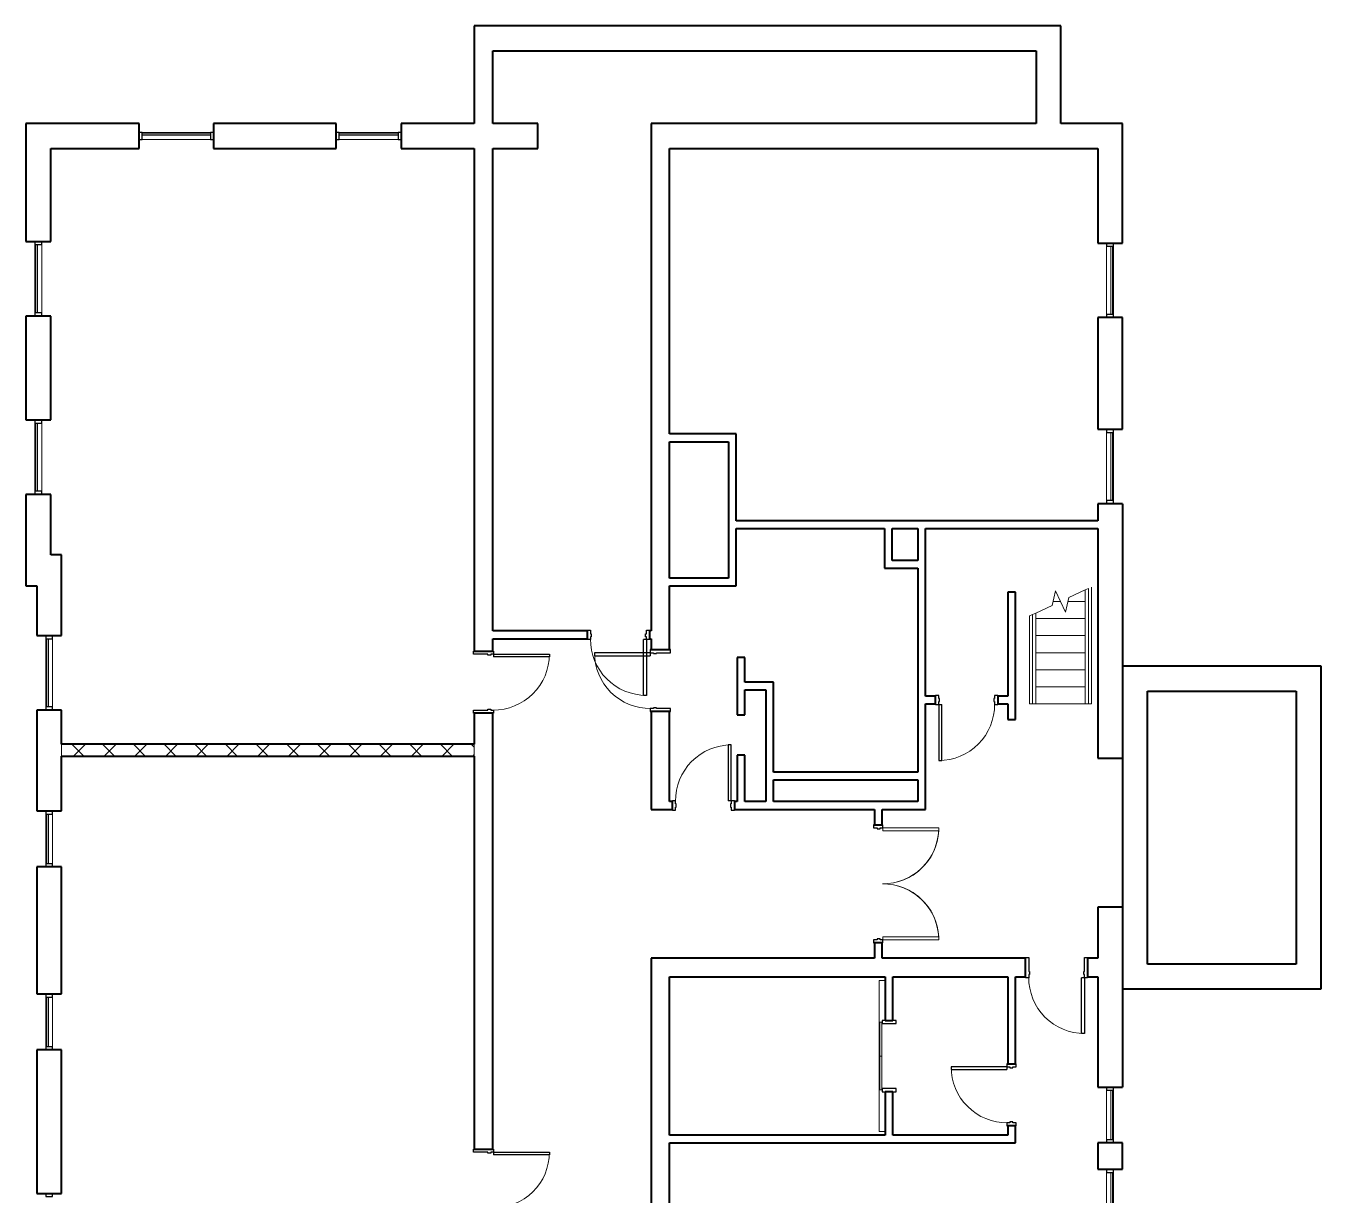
# Model space of a CAD drawing. Header units: inches. Extents: x -1034 to -199, y -1037 to 715.
# Drawn here: x -1034 to -199, y -39 to 715 of the extents above; entities that cross this region are included whole.
import ezdxf

# ---------------------------------------------------------------- set-up
doc = ezdxf.new("R2010")
doc.units = ezdxf.units.IN
doc.header["$MEASUREMENT"] = 0
for name, color, linetype, lineweight in [('A-DOOR', 31, 'Continuous', 15), ('A-DOOR-FRAM', 31, 'Continuous', 25), ('A-FLOR-HRAL', 11, 'Continuous', 9), ('A-GLAZ-CURT', 52, 'Continuous', 9), ('A-GLAZ-CWMG', 51, 'Continuous', 9), ('A-WALL', 113, 'Continuous', 15), ('A-WALL-PATT', 111, 'Continuous', 40), ('I-WALL', 2, 'Continuous', 15), ('S-STRS', 31, 'Continuous', 9), ('S-STRS-MBND', 31, 'Continuous', 9)]:
    doc.layers.add(name, color=color, linetype=linetype, lineweight=lineweight)

# ---------------------------------------------------------------- blocks, each defined once
blk = doc.blocks.new('Door-Single_CE_ - HM Door-2_ HM Frame-5274764-BASEMENT Map Export')
at = {"layer": 'A-DOOR'}
for p, q in [((16.25, -42.5), (16.25, -6.5)), ((16.25, -6.5), (18, -6.5)), ((18, -6.5), (18, -42.5)), ((18, -42.5), (16.25, -42.5))]:
    blk.add_line(p, q, dxfattribs=at)
at = {"layer": 'A-DOOR', "lineweight": 25}
for p, q in [((16.25, -42.5), (16.25, -6.5)), ((18, -6.5), (16.25, -6.5)), ((18, -6.5), (18, -42.5)), ((18, -42.5), (16.25, -42.5))]:
    blk.add_line(p, q, dxfattribs=at)
at = {"layer": 'A-DOOR', "lineweight": 9}
blk.add_arc((18, -6.5), 36, 179.5, 270, dxfattribs=at)
blk.add_arc((18, -6.5), 36, 179.5, 270, dxfattribs=at)
blk.add_arc((18, -6.5), 36, 179.5, 270, dxfattribs=at)
blk.add_arc((18, -6.5), 36, 179.5, 270, dxfattribs=at)
at = {"layer": 'A-DOOR-FRAM'}
for p, q in [((-20, 6.5), (-18, 6.5)), ((-20, -6.5), (-20, 6.5)), ((-18, 6.5), (-18, -2.75)), ((18, 6.5), (20, 6.5)), ((18, -2.75), (18, 6.5)), ((20, 6.5), (20, -6.5)), ((-18, -6.5), (-20, -6.5)), ((-18, -2.75), (-17.5, -2.75)), ((-18, -4.75), (-18, -6.5)), ((-17.5, -4.75), (-18, -4.75)), ((-17.5, -2.75), (-17.5, -4.75)), ((17.5, -2.75), (18, -2.75)), ((17.5, -4.75), (17.5, -2.75)), ((18, -4.75), (17.5, -4.75)), ((18, -6.5), (18, -4.75)), ((20, -6.5), (18, -6.5))]:
    blk.add_line(p, q, dxfattribs=at)
blk = doc.blocks.new('Door-Single_CE_ - WD Door-2_ WD Frame-5275006-BASEMENT Map Export')
at = {"layer": 'A-DOOR'}
for p, q in [((18, 42.5), (16, 42.5)), ((16, 42.5), (16, 6.5)), ((18, 6.5), (18, 42.5)), ((16, 6.5), (18, 6.5))]:
    blk.add_line(p, q, dxfattribs=at)
at = {"layer": 'A-DOOR', "lineweight": 25}
for p, q in [((18, 42.5), (16, 42.5)), ((16, 42.5), (16, 6.5)), ((18, 6.5), (18, 42.5)), ((18, 6.5), (16, 6.5))]:
    blk.add_line(p, q, dxfattribs=at)
at = {"layer": 'A-DOOR', "lineweight": 9}
blk.add_arc((18, 6.5), 36, 90, 180.5, dxfattribs=at)
blk.add_arc((18, 6.5), 36, 90, 180.5, dxfattribs=at)
blk.add_arc((18, 6.5), 36, 90, 180.5, dxfattribs=at)
blk.add_arc((18, 6.5), 36, 90, 180.5, dxfattribs=at)
at = {"layer": 'A-DOOR-FRAM'}
for p, q in [((-18, 6.5), (-20, 6.5)), ((-20, 6.5), (-20, -6.5)), ((-18, 4.5), (-18, 6.5)), ((-17.5, 4.5), (-18, 4.5)), ((-18, -6.5), (-18, 2.5)), ((-18, 2.5), (-17.5, 2.5)), ((-17.5, 2.5), (-17.5, 4.5)), ((18, 4.5), (17.5, 4.5)), ((17.5, 4.5), (17.5, 2.5)), ((17.5, 2.5), (18, 2.5)), ((20, 6.5), (18, 6.5)), ((18, 6.5), (18, 4.5)), ((18, 2.5), (18, -6.5)), ((20, -6.5), (20, 6.5)), ((-20, -6.5), (-18, -6.5)), ((18, -6.5), (20, -6.5))]:
    blk.add_line(p, q, dxfattribs=at)
blk = doc.blocks.new('Door-Double-Lite_CE_ - HM Door-2_ HM Frame-LG Lite-5134619-BASEMENT Map Export')
at = {"layer": 'A-DOOR'}
for p, q in [((-36, 39), (-36, 3)), ((-34.25, 39), (-36, 39)), ((-34.25, 3), (-34.25, 39)), ((36, 39), (34.25, 39)), ((34.25, 39), (34.25, 3)), ((36, 3), (36, 39)), ((-36, 3), (-34.25, 3)), ((34.25, 3), (36, 3))]:
    blk.add_line(p, q, dxfattribs=at)
at = {"layer": 'A-DOOR', "lineweight": 9}
for p, q in [((-36, 2.66), (-36, 39)), ((36, 2.66), (36, 39))]:
    blk.add_line(p, q, dxfattribs=at)
for centre, start, end in [((-36, 3), 359.5, 90), ((-36, 3), 359.5, 87.20317), ((36, 3), 90, 180.5), ((36, 3), 92.79683, 180.5)]:
    blk.add_arc(centre, 36, start, end, dxfattribs=at)
at = {"layer": 'A-DOOR-FRAM'}
for p, q in [((-36, 3), (-38, 3)), ((-38, 3), (-38, -3)), ((-36, 1.25), (-36, 3)), ((-35.5, 1.25), (-36, 1.25)), ((-35.5, -0.75), (-35.5, 1.25)), ((36, 1.25), (35.5, 1.25)), ((35.5, 1.25), (35.5, -0.75)), ((38, 3), (36, 3)), ((36, 3), (36, 1.25)), ((38, -3), (38, 3)), ((-38, -3), (-36, -3)), ((-36, -3), (-36, -0.75)), ((-36, -0.75), (-35.5, -0.75)), ((35.5, -0.75), (36, -0.75)), ((36, -0.75), (36, -3)), ((36, -3), (38, -3))]:
    blk.add_line(p, q, dxfattribs=at)
blk = doc.blocks.new('Door-Single_CE_ - HM Door-2_ HM Frame-5274746-BASEMENT Map Export')
at = {"layer": 'A-DOOR'}
for p, q in [((16.25, -39), (16.25, -3)), ((16.25, -3), (18, -3)), ((18, -3), (18, -39)), ((18, -39), (16.25, -39))]:
    blk.add_line(p, q, dxfattribs=at)
at = {"layer": 'A-DOOR', "lineweight": 25}
for p, q in [((16.25, -39), (16.25, -3)), ((18, -3), (16.25, -3)), ((18, -3), (18, -39)), ((18, -39), (16.25, -39))]:
    blk.add_line(p, q, dxfattribs=at)
at = {"layer": 'A-DOOR', "lineweight": 9}
blk.add_arc((18, -3), 36, 179.5, 270, dxfattribs=at)
blk.add_arc((18, -3), 36, 179.5, 270, dxfattribs=at)
blk.add_arc((18, -3), 36, 179.5, 270, dxfattribs=at)
blk.add_arc((18, -3), 36, 179.5, 270, dxfattribs=at)
at = {"layer": 'A-DOOR-FRAM'}
for p, q in [((-20, 3), (-18, 3)), ((-20, -3), (-20, 3)), ((-18, 3), (-18, 0.75)), ((-18, 0.75), (-17.5, 0.75)), ((-17.5, 0.75), (-17.5, -1.25)), ((17.5, 0.75), (18, 0.75)), ((17.5, -1.25), (17.5, 0.75)), ((18, 3), (20, 3)), ((18, 0.75), (18, 3)), ((20, 3), (20, -3)), ((-18, -3), (-20, -3)), ((-18, -1.25), (-18, -3)), ((-17.5, -1.25), (-18, -1.25)), ((18, -1.25), (17.5, -1.25)), ((18, -3), (18, -1.25)), ((20, -3), (18, -3))]:
    blk.add_line(p, q, dxfattribs=at)
blk = doc.blocks.new('Railing - Railing-5206645-BASEMENT Map Export')
at = {"layer": 'A-FLOR-HRAL'}
for p, q in [((-348.85, 352.21), (-350.85, 351.28)), ((-350.85, 277.82), (-350.85, 351.28)), ((-348.85, 277.82), (-348.85, 352.21)), ((-348.85, 277.82), (-350.85, 277.82))]:
    blk.add_line(p, q, dxfattribs=at)
blk = doc.blocks.new('Railing - Railing-5206649-BASEMENT Map Export')
at = {"layer": 'A-FLOR-HRAL'}
for p, q in [((-382.85, 336.36), (-384.85, 335.43)), ((-384.85, 277.82), (-384.85, 335.43)), ((-382.85, 277.82), (-382.85, 336.36)), ((-382.85, 277.82), (-384.85, 277.82))]:
    blk.add_line(p, q, dxfattribs=at)
blk = doc.blocks.new('System Panel - zGlazed-5189001-BASEMENT Map Export')
at = {"layer": 'A-GLAZ-CURT', "lineweight": 15}
for p, q in [((22, 1.5), (-22, 1.5)), ((-22, 1.5), (-22, 0.5)), ((-22, 0.5), (22, 0.5)), ((22, 0.5), (22, 1.5))]:
    blk.add_line(p, q, dxfattribs=at)
blk = doc.blocks.new('Rectangular Mullion - 4 1_2_ x 2_ Rectangular_CE_-5186055-BASEMENT Map Export')
at = {"layer": 'A-GLAZ-CWMG'}
for p, q in [((-1028.1, -930.18), (-1028.1, -974.18)), ((-1023.6, -930.18), (-1023.6, -974.18))]:
    blk.add_line(p, q, dxfattribs=at)
blk = doc.blocks.new('Rectangular Mullion - 4 1_2_ x 2_ Rectangular_CE_-5158009-BASEMENT Map Export')
at = {"layer": 'A-GLAZ-CWMG', "lineweight": 25}
for p, q in [((-2, 2.25), (0, 2.25)), ((-2, -2.25), (-2, 2.25)), ((0, 2.25), (0, -2.25)), ((0, -2.25), (-2, -2.25))]:
    blk.add_line(p, q, dxfattribs=at)
blk = doc.blocks.new('Rectangular Mullion - 4 1_2_ x 2_ Rectangular_CE_-5158010-BASEMENT Map Export')
at = {"layer": 'A-GLAZ-CWMG', "lineweight": 25}
for p, q in [((0, 2.25), (-2, 2.25)), ((-2, 2.25), (-2, -2.25)), ((0, -2.25), (0, 2.25)), ((-2, -2.25), (0, -2.25))]:
    blk.add_line(p, q, dxfattribs=at)
blk = doc.blocks.new('System Panel - zGlazed-5208666-BASEMENT Map Export')
at = {"layer": 'A-GLAZ-CURT', "lineweight": 15}
for p, q in [((16, 1.5), (-16, 1.5)), ((-16, 1.5), (-16, 0.5)), ((-16, 0.5), (16, 0.5)), ((16, 0.5), (16, 1.5))]:
    blk.add_line(p, q, dxfattribs=at)
blk = doc.blocks.new('Rectangular Mullion - 4 1_2_ x 2_ Rectangular_CE_-5208665-BASEMENT Map Export')
at = {"layer": 'A-GLAZ-CWMG'}
for p, q in [((-1021.1, -674.18), (-1021.1, -706.18)), ((-1016.6, -674.18), (-1016.6, -706.18))]:
    blk.add_line(p, q, dxfattribs=at)
blk = doc.blocks.new('System Panel - zGlazed-5195079-BASEMENT Map Export')
at = {"layer": 'A-GLAZ-CURT', "lineweight": 15}
for p, q in [((19, 1.5), (-19, 1.5)), ((-19, 1.5), (-19, 0.5)), ((-19, 0.5), (19, 0.5)), ((19, 0.5), (19, 1.5))]:
    blk.add_line(p, q, dxfattribs=at)
blk = doc.blocks.new('Rectangular Mullion - 4 1_2_ x 2_ Rectangular_CE_-5195078-BASEMENT Map Export')
at = {"layer": 'A-GLAZ-CWMG'}
for p, q in [((-793.85, 646.07), (-831.85, 646.07)), ((-793.85, 641.57), (-831.85, 641.57))]:
    blk.add_line(p, q, dxfattribs=at)
blk = doc.blocks.new('Door-Single_CE_ - WD Door-2_ HM Frame-5274777-BASEMENT Map Export')
at = {"layer": 'A-DOOR'}
for p, q in [((18, 39), (16, 39)), ((16, 39), (16, 3)), ((18, 3), (18, 39)), ((16, 3), (18, 3))]:
    blk.add_line(p, q, dxfattribs=at)
at = {"layer": 'A-DOOR', "lineweight": 25}
for p, q in [((18, 39), (16, 39)), ((16, 39), (16, 3)), ((18, 3), (18, 39)), ((18, 3), (16, 3))]:
    blk.add_line(p, q, dxfattribs=at)
at = {"layer": 'A-DOOR', "lineweight": 9}
blk.add_arc((18, 3), 36, 90, 180.5, dxfattribs=at)
blk.add_arc((18, 3), 36, 90, 180.5, dxfattribs=at)
blk.add_arc((18, 3), 36, 90, 180.5, dxfattribs=at)
blk.add_arc((18, 3), 36, 90, 180.5, dxfattribs=at)
at = {"layer": 'A-DOOR-FRAM'}
for p, q in [((-18, 3), (-20, 3)), ((-20, 3), (-20, -3)), ((-18, 1), (-18, 3)), ((-17.5, 1), (-18, 1)), ((-17.5, -1), (-17.5, 1)), ((18, 1), (17.5, 1)), ((17.5, 1), (17.5, -1)), ((20, 3), (18, 3)), ((18, 3), (18, 1)), ((20, -3), (20, 3)), ((-20, -3), (-18, -3)), ((-18, -3), (-18, -1)), ((-18, -1), (-17.5, -1)), ((17.5, -1), (18, -1)), ((18, -1), (18, -3)), ((18, -3), (20, -3))]:
    blk.add_line(p, q, dxfattribs=at)
blk = doc.blocks.new('Door-Single_CE_ - WD Door-2_ HM Frame-5274773-BASEMENT Map Export')
at = {"layer": 'A-DOOR'}
for p, q in [((16, -42.5), (16, -6.5)), ((16, -6.5), (18, -6.5)), ((18, -6.5), (18, -42.5)), ((18, -42.5), (16, -42.5))]:
    blk.add_line(p, q, dxfattribs=at)
at = {"layer": 'A-DOOR', "lineweight": 25}
for p, q in [((16, -42.5), (16, -6.5)), ((18, -6.5), (16, -6.5)), ((18, -6.5), (18, -42.5)), ((18, -42.5), (16, -42.5))]:
    blk.add_line(p, q, dxfattribs=at)
at = {"layer": 'A-DOOR', "lineweight": 9}
blk.add_arc((18, -6.5), 36, 179.5, 270, dxfattribs=at)
blk.add_arc((18, -6.5), 36, 179.5, 270, dxfattribs=at)
blk.add_arc((18, -6.5), 36, 179.5, 270, dxfattribs=at)
blk.add_arc((18, -6.5), 36, 179.5, 270, dxfattribs=at)
at = {"layer": 'A-DOOR-FRAM'}
for p, q in [((-20, 6.5), (-18, 6.5)), ((-20, -6.5), (-20, 6.5)), ((-18, 6.5), (-18, -2.5)), ((18, 6.5), (20, 6.5)), ((18, -2.5), (18, 6.5)), ((20, 6.5), (20, -6.5)), ((-18, -6.5), (-20, -6.5)), ((-18, -2.5), (-17.5, -2.5)), ((-18, -4.5), (-18, -6.5)), ((-17.5, -4.5), (-18, -4.5)), ((-17.5, -2.5), (-17.5, -4.5)), ((17.5, -2.5), (18, -2.5)), ((17.5, -4.5), (17.5, -2.5)), ((18, -4.5), (17.5, -4.5)), ((18, -6.5), (18, -4.5)), ((20, -6.5), (18, -6.5))]:
    blk.add_line(p, q, dxfattribs=at)
blk = doc.blocks.new('Door-Single_CE_ - HM Door-2_ HM Frame-5274701-BASEMENT Map Export')
at = {"layer": 'A-DOOR'}
for p, q in [((18, 39), (16.25, 39)), ((16.25, 39), (16.25, 3)), ((18, 3), (18, 39)), ((16.25, 3), (18, 3))]:
    blk.add_line(p, q, dxfattribs=at)
at = {"layer": 'A-DOOR', "lineweight": 25}
for p, q in [((18, 39), (16.25, 39)), ((16.25, 39), (16.25, 3)), ((18, 3), (18, 39)), ((18, 3), (16.25, 3))]:
    blk.add_line(p, q, dxfattribs=at)
at = {"layer": 'A-DOOR', "lineweight": 9}
blk.add_arc((18, 3), 36, 90, 180.5, dxfattribs=at)
blk.add_arc((18, 3), 36, 90, 180.5, dxfattribs=at)
blk.add_arc((18, 3), 36, 90, 180.5, dxfattribs=at)
blk.add_arc((18, 3), 36, 90, 180.5, dxfattribs=at)
at = {"layer": 'A-DOOR-FRAM'}
for p, q in [((-18, 3), (-20, 3)), ((-20, 3), (-20, -3)), ((-18, 1.25), (-18, 3)), ((-17.5, 1.25), (-18, 1.25)), ((-17.5, -0.75), (-17.5, 1.25)), ((18, 1.25), (17.5, 1.25)), ((17.5, 1.25), (17.5, -0.75)), ((20, 3), (18, 3)), ((18, 3), (18, 1.25)), ((20, -3), (20, 3)), ((-20, -3), (-18, -3)), ((-18, -3), (-18, -0.75)), ((-18, -0.75), (-17.5, -0.75)), ((17.5, -0.75), (18, -0.75)), ((18, -0.75), (18, -3)), ((18, -3), (20, -3))]:
    blk.add_line(p, q, dxfattribs=at)
blk = doc.blocks.new('Elev Dr Ctr Open 1 Speed - 3_-6_ x 7_-0_-5211683-BASEMENT Map Export')
at = {"layer": 'A-DOOR'}
for p, q in [((-21.75, -4.75), (-21.75, -6)), ((0, -4.75), (-21.75, -4.75)), ((-21.75, -6), (0, -6)), ((0, -6), (0, -4.75)), ((21.75, -4.75), (0, -4.75)), ((0, -6), (21.75, -6)), ((21.75, -6), (21.75, -4.75))]:
    blk.add_line(p, q, dxfattribs=at)
at = {"layer": 'A-DOOR-FRAM'}
for p, q in [((-23, 4.5), (-23, -4.5)), ((-21, 4.5), (-23, 4.5)), ((-21, -4.5), (-21, 4.5)), ((21, 4.5), (21, -4.5)), ((23, 4.5), (21, 4.5)), ((23, -4.5), (23, 4.5)), ((-23, -4.5), (-21, -4.5)), ((21, -4.5), (23, -4.5))]:
    blk.add_line(p, q, dxfattribs=at)
at = {"layer": 'A-DOOR-FRAM', "lineweight": 9}
for p, q in [((-48.625, -2.5), (-48.625, -6.5)), ((-48.625, -6.5), (48.625, -6.5)), ((48.625, -6.5), (48.625, -2.5))]:
    blk.add_line(p, q, dxfattribs=at)

msp = doc.modelspace()

# ---------------------------------------------------------------- hatches: boundary and pattern name
at = {"layer": 'A-WALL-PATT', "lineweight": 9}
h = msp.add_hatch(dxfattribs=at)
h.set_pattern_fill('FP_1', color=256, style=0, pattern_type=2)
h.set_pattern_definition([(45, (0, 0), (-9.8995, 9.8995), []), (135, (0, 0), (-9.8995, -9.8995), [])])
h.paths.add_polyline_path([(-744.85, 244.2), (-744.85, 251.82), (-1010.85, 251.82), (-1010.85, 244.2), (-846.17, 244.2)])

# ---------------------------------------------------------------- linework, layer by layer
at = {"layer": 'A-WALL', "lineweight": 40}
for p, q in [((-366.59, 714.82), (-744.85, 714.82)), ((-744.85, 714.82), (-744.85, 651.82)), ((-366.59, 651.82), (-366.59, 714.82)), ((-732.85, 698.82), (-382.59, 698.82)), ((-732.85, 651.82), (-732.85, 698.82)), ((-382.59, 698.82), (-382.59, 651.82)), ((-1033.85, 651.82), (-1033.85, 575.82)), ((-960.85, 651.82), (-1033.85, 651.82)), ((-960.85, 635.82), (-960.85, 651.82)), ((-833.85, 651.82), (-912.85, 651.82)), ((-912.85, 651.82), (-912.85, 635.82)), ((-833.85, 635.82), (-833.85, 651.82)), ((-744.85, 651.82), (-791.85, 651.82)), ((-791.85, 651.82), (-791.85, 635.82)), ((-703.85, 651.82), (-732.85, 651.82)), ((-703.85, 635.82), (-703.85, 651.82)), ((-382.59, 651.82), (-630.85, 651.82)), ((-630.85, 651.82), (-630.85, 324.82)), ((-326.85, 651.82), (-366.59, 651.82)), ((-326.85, 574.82), (-326.85, 651.82)), ((-1017.85, 575.82), (-1017.85, 635.82)), ((-1017.85, 635.82), (-960.85, 635.82)), ((-912.85, 635.82), (-833.85, 635.82)), ((-791.85, 635.82), (-744.85, 635.82)), ((-744.85, 635.82), (-744.85, 311.82)), ((-732.85, 635.82), (-703.85, 635.82)), ((-732.85, 324.82), (-732.85, 635.82)), ((-618.85, 635.82), (-342.85, 635.82)), ((-618.85, 451.82), (-618.85, 635.82)), ((-342.85, 635.82), (-342.85, 574.82)), ((-1033.85, 575.82), (-1017.85, 575.82)), ((-342.85, 574.82), (-326.85, 574.82)), ((-1017.85, 527.82), (-1033.85, 527.82)), ((-1033.85, 527.82), (-1033.85, 460.82)), ((-1017.85, 460.82), (-1017.85, 527.82)), ((-342.85, 526.82), (-342.85, 454.82)), ((-326.85, 526.82), (-342.85, 526.82)), ((-326.85, 454.82), (-326.85, 526.82)), ((-1033.85, 460.82), (-1017.85, 460.82)), ((-342.85, 454.82), (-326.85, 454.82)), ((-618.85, 358.82), (-618.85, 446.82)), ((-1017.85, 412.82), (-1033.85, 412.82)), ((-1033.85, 412.82), (-1033.85, 353.82)), ((-1017.85, 373.82), (-1017.85, 412.82)), ((-342.85, 406.82), (-342.85, 395.82)), ((-326.85, 406.82), (-342.85, 406.82)), ((-326.85, 406.82), (-326.85, 30.82)), ((-342.85, 390.82), (-342.85, 242.82)), ((-1010.85, 373.82), (-1017.85, 373.82)), ((-1010.85, 321.82), (-1010.85, 373.82)), ((-1033.85, 353.82), (-1026.85, 353.82)), ((-1026.85, 353.82), (-1026.85, 321.82)), ((-618.85, 312.82), (-618.85, 353.82)), ((-1026.85, 321.82), (-1010.85, 321.82)), ((-732.85, 311.82), (-732.85, 319.82)), ((-630.85, 319.82), (-630.85, 312.82)), ((-744.85, 311.82), (-732.85, 311.82)), ((-630.85, 312.82), (-618.85, 312.82)), ((-198.85, 302.1), (-326.85, 302.1)), ((-198.85, 94.1), (-198.85, 302.1)), ((-310.85, 110.1), (-310.85, 286.1)), ((-310.85, 286.1), (-214.85, 286.1)), ((-214.85, 286.1), (-214.85, 110.1)), ((-1010.85, 273.82), (-1026.85, 273.82)), ((-1026.85, 273.82), (-1026.85, 208.82)), ((-1010.85, 251.82), (-1010.85, 273.82)), ((-732.85, 271.82), (-744.85, 271.82)), ((-744.85, 271.82), (-744.85, 251.82)), ((-732.85, -9.18), (-732.85, 271.82)), ((-618.85, 272.82), (-630.85, 272.82)), ((-630.85, 272.82), (-630.85, 209.82)), ((-618.85, 214.82), (-618.85, 272.82)), ((-744.85, 251.82), (-1010.85, 251.82)), ((-1010.85, 208.82), (-1010.85, 244.2)), ((-1010.85, 244.2), (-744.85, 244.2)), ((-744.85, 244.2), (-744.85, -9.18)), ((-342.85, 242.82), (-326.85, 242.82)), ((-1026.85, 208.82), (-1010.85, 208.82)), ((-630.85, 209.82), (-618.85, 209.82)), ((-1010.85, 172.82), (-1026.85, 172.82)), ((-1026.85, 172.82), (-1026.85, 90.82)), ((-1010.85, 90.82), (-1010.85, 172.82)), ((-342.85, 146.82), (-342.85, 113.82)), ((-326.85, 146.82), (-342.85, 146.82)), ((-486.85, 113.82), (-630.85, 113.82)), ((-630.85, 113.82), (-630.85, -176.18)), ((-389.35, 113.82), (-481.85, 113.82)), ((-389.35, 101.82), (-389.35, 113.82)), ((-342.85, 113.82), (-349.35, 113.82)), ((-349.35, 113.82), (-349.35, 101.82)), ((-214.85, 110.1), (-310.85, 110.1)), ((-618.85, 101.82), (-479.85, 101.82)), ((-618.85, -0.18), (-618.85, 101.82)), ((-474.85, 101.82), (-400.85, 101.82)), ((-395.85, 101.82), (-389.35, 101.82)), ((-349.35, 101.82), (-342.85, 101.82)), ((-342.85, 101.82), (-342.85, 30.82)), ((-326.85, 94.1), (-198.85, 94.1)), ((-1026.85, 90.82), (-1010.85, 90.82)), ((-1010.85, 54.82), (-1026.85, 54.82)), ((-1026.85, 54.82), (-1026.85, -37.8)), ((-1010.85, -37.8), (-1010.85, 54.82)), ((-342.85, 30.82), (-326.85, 30.82)), ((-618.85, -176.18), (-618.85, -5.18)), ((-342.85, -5.18), (-342.85, -22.18)), ((-326.85, -5.18), (-342.85, -5.18)), ((-326.85, -22.18), (-326.85, -5.18)), ((-744.85, -9.18), (-732.85, -9.18)), ((-342.85, -22.18), (-326.85, -22.18)), ((-1026.85, -37.8), (-1010.85, -37.8))]:
    msp.add_line(p, q, dxfattribs=at)
at = {"layer": 'A-WALL'}
for p, q in [((-1010.85, 251.82), (-1010.85, 244.2)), ((-744.85, 244.2), (-744.85, 251.82))]:
    msp.add_line(p, q, dxfattribs=at)
at = {"layer": 'I-WALL', "lineweight": 40}
for p, q in [((-575.85, 451.82), (-618.85, 451.82)), ((-575.85, 395.82), (-575.85, 451.82)), ((-618.85, 446.82), (-580.85, 446.82)), ((-580.85, 446.82), (-580.85, 358.82)), ((-342.85, 395.82), (-575.85, 395.82)), ((-575.85, 390.82), (-480.35, 390.82)), ((-575.85, 353.82), (-575.85, 390.82)), ((-480.35, 390.82), (-480.35, 365.32)), ((-475.35, 390.82), (-458.85, 390.82)), ((-475.35, 370.32), (-475.35, 390.82)), ((-458.85, 390.82), (-458.85, 370.32)), ((-453.85, 390.82), (-342.85, 390.82)), ((-453.85, 282.82), (-453.85, 390.82)), ((-458.85, 370.32), (-475.35, 370.32)), ((-480.35, 365.32), (-458.85, 365.32)), ((-458.85, 365.32), (-458.85, 233.82)), ((-580.85, 358.82), (-618.85, 358.82)), ((-618.85, 353.82), (-575.85, 353.82)), ((-395.85, 349.82), (-400.85, 349.82)), ((-400.85, 349.82), (-400.85, 282.82)), ((-395.85, 267.82), (-395.85, 349.82)), ((-671.85, 324.82), (-732.85, 324.82)), ((-732.85, 319.82), (-671.85, 319.82)), ((-671.85, 319.82), (-671.85, 324.82)), ((-630.85, 324.82), (-631.85, 324.82)), ((-631.85, 324.82), (-631.85, 319.82)), ((-631.85, 319.82), (-630.85, 319.82)), ((-570.3, 307.82), (-575.3, 307.82)), ((-575.3, 307.82), (-575.3, 270.82)), ((-570.3, 291.82), (-570.3, 307.82)), ((-551.88, 291.82), (-570.3, 291.82)), ((-570.3, 270.82), (-570.3, 286.82)), ((-570.3, 286.82), (-556.88, 286.82)), ((-556.88, 286.82), (-556.88, 214.82)), ((-551.88, 233.82), (-551.88, 291.82)), ((-447.35, 282.82), (-453.85, 282.82)), ((-453.85, 209.82), (-453.85, 277.82)), ((-453.85, 277.82), (-447.35, 277.82)), ((-447.35, 277.82), (-447.35, 282.82)), ((-400.85, 282.82), (-407.35, 282.82)), ((-407.35, 282.82), (-407.35, 277.82)), ((-407.35, 277.82), (-400.85, 277.82)), ((-400.85, 277.82), (-400.85, 267.82)), ((-575.3, 270.82), (-570.3, 270.82)), ((-400.85, 267.82), (-395.85, 267.82)), ((-570.3, 244.82), (-575.3, 244.82)), ((-575.3, 244.82), (-575.3, 214.82)), ((-570.3, 214.82), (-570.3, 244.82)), ((-458.85, 233.82), (-551.88, 233.82)), ((-551.88, 228.82), (-458.85, 228.82)), ((-551.88, 214.82), (-551.88, 228.82)), ((-458.85, 228.82), (-458.85, 214.82)), ((-617.08, 214.82), (-618.85, 214.82)), ((-618.85, 209.82), (-617.08, 209.82)), ((-617.08, 209.82), (-617.08, 214.82)), ((-575.3, 214.82), (-577.08, 214.82)), ((-577.08, 214.82), (-577.08, 209.82)), ((-577.08, 209.82), (-486.85, 209.82)), ((-556.88, 214.82), (-570.3, 214.82)), ((-458.85, 214.82), (-551.88, 214.82)), ((-486.85, 209.82), (-486.85, 199.82)), ((-481.85, 209.82), (-453.85, 209.82)), ((-481.85, 199.82), (-481.85, 209.82)), ((-486.85, 199.82), (-481.85, 199.82)), ((-481.85, 123.82), (-486.85, 123.82)), ((-486.85, 123.82), (-486.85, 113.82)), ((-481.85, 113.82), (-481.85, 123.82)), ((-479.85, 101.82), (-479.85, 73.82)), ((-474.85, 73.82), (-474.85, 101.82)), ((-400.85, 101.82), (-400.85, 45.82)), ((-395.85, 45.82), (-395.85, 101.82)), ((-479.85, 73.82), (-474.85, 73.82)), ((-400.85, 45.82), (-395.85, 45.82)), ((-474.85, 27.82), (-479.85, 27.82)), ((-479.85, 27.82), (-479.85, -0.18)), ((-474.85, -0.18), (-474.85, 27.82)), ((-395.85, 5.82), (-400.85, 5.82)), ((-400.85, 5.82), (-400.85, -0.18)), ((-395.85, -5.18), (-395.85, 5.82)), ((-479.85, -0.18), (-618.85, -0.18)), ((-618.85, -5.18), (-395.85, -5.18)), ((-400.85, -0.18), (-474.85, -0.18))]:
    msp.add_line(p, q, dxfattribs=at)
at = {"layer": 'S-STRS'}
for p, q in [((-346.85, 277.82), (-346.85, 353.15)), ((-371.67, 343.82), (-366.85, 343.82)), ((-362.03, 343.82), (-350.85, 343.82)), ((-386.85, 277.82), (-386.85, 334.49)), ((-382.85, 332.82), (-350.85, 332.82)), ((-382.85, 321.82), (-350.85, 321.82)), ((-382.85, 310.82), (-350.85, 310.82)), ((-382.85, 299.82), (-350.85, 299.82)), ((-382.85, 288.82), (-350.85, 288.82)), ((-386.85, 277.82), (-384.85, 277.82)), ((-382.85, 277.82), (-350.85, 277.82)), ((-348.85, 277.82), (-346.85, 277.82))]:
    msp.add_line(p, q, dxfattribs=at)
at = {"layer": 'S-STRS-MBND'}
for p, q in [((-350.85, 351.28), (-361.42, 346.36)), ((-370.02, 350.62), (-372.29, 341.28)), ((-363.68, 337.02), (-370.02, 350.62)), ((-361.42, 346.36), (-363.68, 337.02)), ((-384.85, 335.43), (-386.85, 334.49)), ((-372.29, 341.28), (-382.85, 336.36))]:
    msp.add_line(p, q, dxfattribs=at)

# ---------------------------------------------------------------- block references
at = {"layer": 'A-DOOR', "lineweight": 9}
for name, p in [('Door-Single_CE_ - HM Door-2_ HM Frame-5274746-BASEMENT Map Export', (-651.85, 322.32)), ('Door-Single_CE_ - WD Door-2_ HM Frame-5274777-BASEMENT Map Export', (-597.08, 212.32)), ('Door-Single_CE_ - WD Door-2_ HM Frame-5274773-BASEMENT Map Export', (-369.35, 107.82))]:
    msp.add_blockref(name, p, dxfattribs=at)
for name, p, rotation in [('Door-Single_CE_ - HM Door-2_ HM Frame-5274764-BASEMENT Map Export', (-738.85, 291.82), 89.99999999999972), ('Door-Single_CE_ - WD Door-2_ WD Frame-5275006-BASEMENT Map Export', (-624.85, 292.82), 89.99999999999972), ('Door-Single_CE_ - WD Door-2_ HM Frame-5274777-BASEMENT Map Export', (-427.35, 280.32), 180), ('Door-Single_CE_ - HM Door-2_ HM Frame-5274701-BASEMENT Map Export', (-398.35, 25.82), 89.99999999999984), ('Door-Single_CE_ - HM Door-2_ HM Frame-5274764-BASEMENT Map Export', (-738.85, -29.18), 89.99999999999972)]:
    msp.add_blockref(name, p, dxfattribs=dict(at, rotation=rotation))
at = {"layer": 'A-DOOR', "rotation": 269.9999999999997}
msp.add_blockref('Door-Double-Lite_CE_ - HM Door-2_ HM Frame-LG Lite-5134619-BASEMENT Map Export', (-484.35, 161.82), dxfattribs=at)
at = {"layer": 'A-DOOR-FRAM', "rotation": 269.9999999999997}
msp.add_blockref('Elev Dr Ctr Open 1 Speed - 3_-6_ x 7_-0_-5211683-BASEMENT Map Export', (-477.35, 50.82), dxfattribs=at)
at = {"layer": 'A-FLOR-HRAL'}
for name in ['Railing - Railing-5206645-BASEMENT Map Export', 'Railing - Railing-5206649-BASEMENT Map Export']:
    msp.add_blockref(name, (0, 0), dxfattribs=at)
at = {"layer": 'A-GLAZ-CURT'}
for name, p in [('System Panel - zGlazed-5189001-BASEMENT Map Export', (-936.85, 643.82)), ('System Panel - zGlazed-5195079-BASEMENT Map Export', (-812.85, 643.82))]:
    msp.add_blockref(name, p, dxfattribs=at)
for name, p, rotation in [('System Panel - zGlazed-5189001-BASEMENT Map Export', (-1025.85, 551.82), 89.99999999999973), ('System Panel - zGlazed-5189001-BASEMENT Map Export', (-334.85, 550.82), 269.9999999999997), ('System Panel - zGlazed-5189001-BASEMENT Map Export', (-1025.85, 436.82), 89.99999999999974), ('System Panel - zGlazed-5189001-BASEMENT Map Export', (-334.85, 430.82), 269.9999999999997), ('System Panel - zGlazed-5189001-BASEMENT Map Export', (-1018.85, 297.82), 89.99999999999969), ('System Panel - zGlazed-5208666-BASEMENT Map Export', (-1018.85, 190.82), 89.99999999999969), ('System Panel - zGlazed-5208666-BASEMENT Map Export', (-1018.85, 72.82), 89.99999999999969), ('System Panel - zGlazed-5208666-BASEMENT Map Export', (-334.85, 12.82), 269.9999999999997), ('System Panel - zGlazed-5208666-BASEMENT Map Export', (-334.85, -40.18), 269.9999999999997)]:
    msp.add_blockref(name, p, dxfattribs=dict(at, rotation=rotation))
at = {"layer": 'A-GLAZ-CWMG'}
for name, p, rotation in [('Rectangular Mullion - 4 1_2_ x 2_ Rectangular_CE_-5158010-BASEMENT Map Export', (-960.85, 643.82), 180), ('Rectangular Mullion - 4 1_2_ x 2_ Rectangular_CE_-5186055-BASEMENT Map Export', (15.33, -382.03), 270.0000000000002), ('Rectangular Mullion - 4 1_2_ x 2_ Rectangular_CE_-5158010-BASEMENT Map Export', (-833.85, 643.82), 180), ('Rectangular Mullion - 4 1_2_ x 2_ Rectangular_CE_-5158010-BASEMENT Map Export', (-334.85, 574.82), 89.99999999999969), ('Rectangular Mullion - 4 1_2_ x 2_ Rectangular_CE_-5186055-BASEMENT Map Export', (-1360.71, -401.36), 180), ('Rectangular Mullion - 4 1_2_ x 2_ Rectangular_CE_-5158010-BASEMENT Map Export', (-1025.85, 527.82), 269.9999999999997), ('Rectangular Mullion - 4 1_2_ x 2_ Rectangular_CE_-5158010-BASEMENT Map Export', (-334.85, 454.82), 89.99999999999969), ('Rectangular Mullion - 4 1_2_ x 2_ Rectangular_CE_-5186055-BASEMENT Map Export', (-1360.71, -521.36), 180), ('Rectangular Mullion - 4 1_2_ x 2_ Rectangular_CE_-5158010-BASEMENT Map Export', (-1025.85, 412.82), 269.9999999999998), ('Rectangular Mullion - 4 1_2_ x 2_ Rectangular_CE_-5158010-BASEMENT Map Export', (-1018.85, 273.82), 269.9999999999997), ('Rectangular Mullion - 4 1_2_ x 2_ Rectangular_CE_-5158010-BASEMENT Map Export', (-1018.85, 172.82), 269.9999999999997), ('Rectangular Mullion - 4 1_2_ x 2_ Rectangular_CE_-5158010-BASEMENT Map Export', (-1018.85, 54.82), 269.9999999999997), ('Rectangular Mullion - 4 1_2_ x 2_ Rectangular_CE_-5158010-BASEMENT Map Export', (-334.85, 30.82), 89.99999999999973), ('Rectangular Mullion - 4 1_2_ x 2_ Rectangular_CE_-5208665-BASEMENT Map Export', (-1353.71, -677.36), 180), ('Rectangular Mullion - 4 1_2_ x 2_ Rectangular_CE_-5158010-BASEMENT Map Export', (-334.85, -22.18), 89.99999999999972), ('Rectangular Mullion - 4 1_2_ x 2_ Rectangular_CE_-5208665-BASEMENT Map Export', (-1353.71, -730.36), 180)]:
    msp.add_blockref(name, p, dxfattribs=dict(at, rotation=rotation))
at = {"layer": 'A-GLAZ-CWMG', "extrusion": (0, 0, -1)}
for p, rotation in [((912.85, 643.82), 180), ((791.85, 643.82), 180), ((1025.85, 575.82), 90.00000000000028), ((334.85, 526.82), 270.0000000000003), ((1025.85, 460.82), 90.00000000000026), ((334.85, 406.82), 270.0000000000003), ((1018.85, 321.82), 90.0000000000003), ((1018.85, 208.82), 90.0000000000003), ((1018.85, 90.82), 90.0000000000003), ((334.85, -5.18), 270.0000000000002), ((1018.85, -37.8), 90.0000000000003)]:
    msp.add_blockref('Rectangular Mullion - 4 1_2_ x 2_ Rectangular_CE_-5158009-BASEMENT Map Export', p, dxfattribs=dict(at, rotation=rotation))
at = {"layer": 'A-GLAZ-CWMG'}
for name, p in [('Rectangular Mullion - 4 1_2_ x 2_ Rectangular_CE_-5195078-BASEMENT Map Export', (0, 0)), ('Rectangular Mullion - 4 1_2_ x 2_ Rectangular_CE_-5186055-BASEMENT Map Export', (0, 1504)), ('Rectangular Mullion - 4 1_2_ x 2_ Rectangular_CE_-5186055-BASEMENT Map Export', (0, 1389)), ('Rectangular Mullion - 4 1_2_ x 2_ Rectangular_CE_-5186055-BASEMENT Map Export', (7, 1250)), ('Rectangular Mullion - 4 1_2_ x 2_ Rectangular_CE_-5208665-BASEMENT Map Export', (0, 881)), ('Rectangular Mullion - 4 1_2_ x 2_ Rectangular_CE_-5208665-BASEMENT Map Export', (0, 763))]:
    msp.add_blockref(name, p, dxfattribs=at)

doc.saveas('drawing.dxf')
